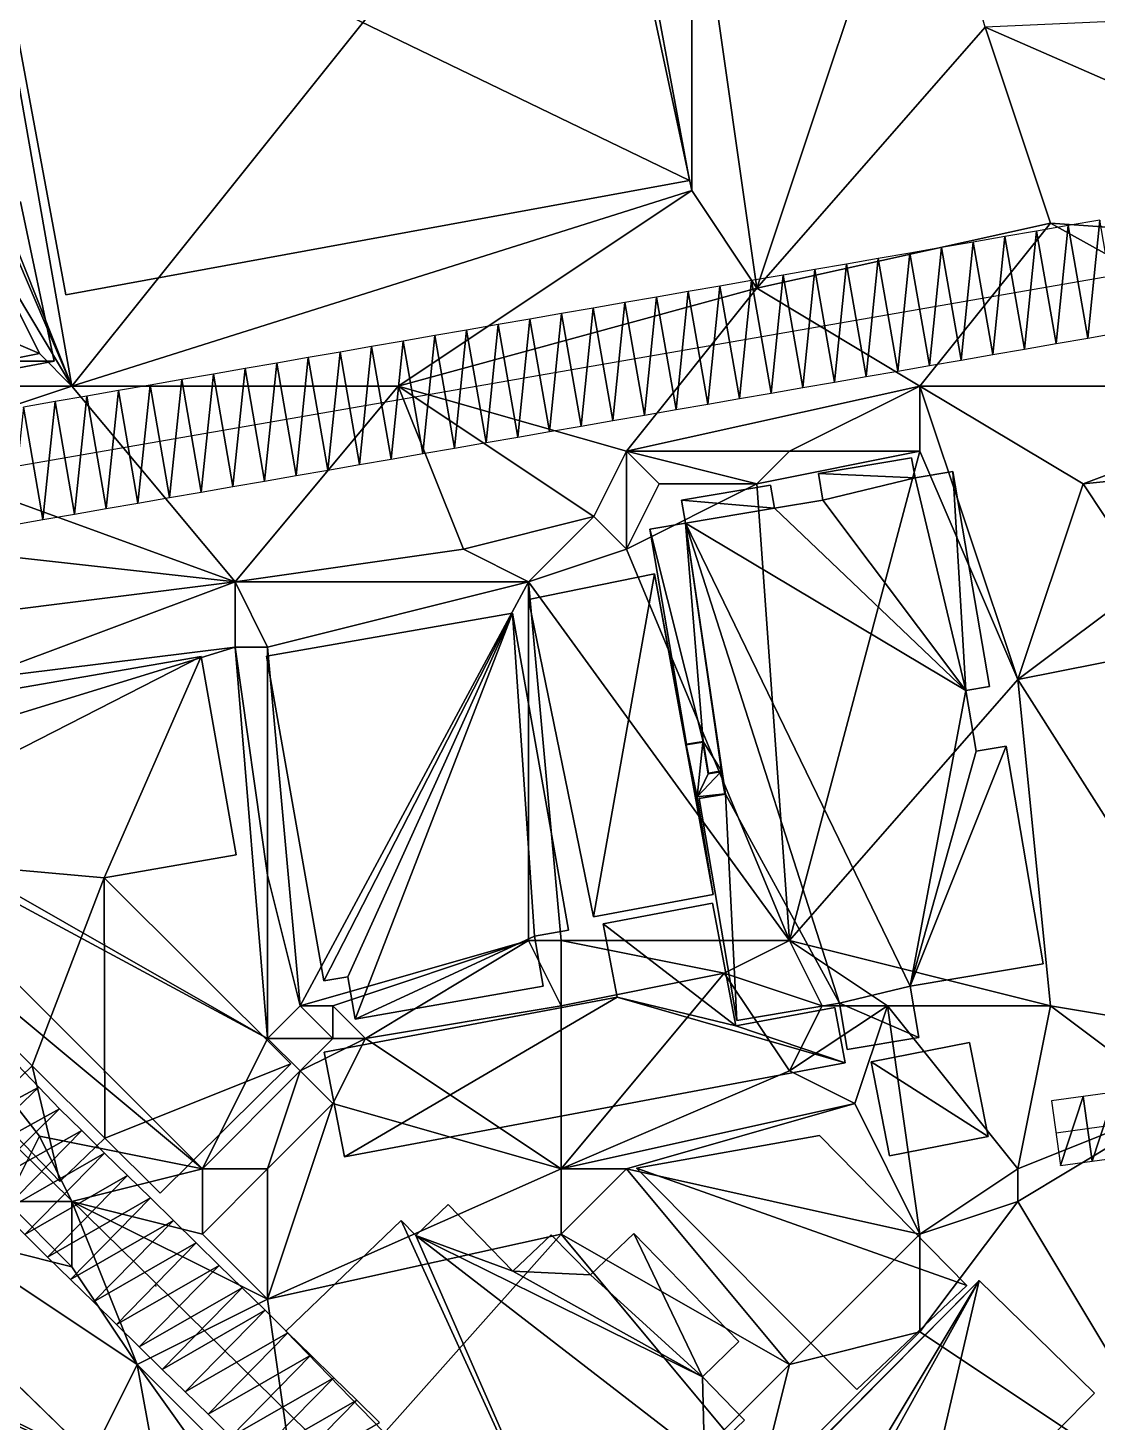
# Model space of a CAD drawing. Header units: metres. Extents: x -1103 to 901, y -902 to 905.
# Drawn here: x -632.7 to -567.1, y 326.5 to 412 of the extents above; entities that cross this region are included whole.
import ezdxf

# ---------------------------------------------------------------- set-up
doc = ezdxf.new("R2010")
doc.units = ezdxf.units.M
for name, color, linetype in [('OSM_BUILDING_FOOTPRINTS', 7, 'CONTINUOUS'), ('OSM_BUILDING_ROOFS', 1, 'CONTINUOUS'), ('OSM_BUILDING_WALLS', 8, 'CONTINUOUS'), ('OSM_ROAD_AXES', 2, 'CONTINUOUS'), ('OSM_ROAD_SURFACE', 9, 'CONTINUOUS'), ('OSM_TERRAIN', 3, 'CONTINUOUS'), ('OSM_TREES', 3, 'CONTINUOUS')]:
    doc.layers.add(name, color=color, linetype=linetype)

msp = doc.modelspace()

# ---------------------------------------------------------------- linework, layer by layer
at = {"layer": 'OSM_BUILDING_FOOTPRINTS'}
for points in [[(-630.376, 395.587, 15.862), (-635.583, 423.622, 15.862), (-597.348, 430.634, 15.862), (-592.141, 402.599, 15.862), (-630.376, 395.587, 15.862)], [(-592.318, 368.04, 13.275), (-594.562, 381.222, 13.275), (-592.384, 381.587, 13.275), (-592.627, 383.003, 13.275), (-587.167, 383.921, 13.275), (-586.924, 382.516, 13.275), (-583.95, 383.014, 13.275), (-584.226, 384.64, 13.275), (-578.512, 385.602, 13.275), (-578.302, 384.374, 13.275), (-575.98, 384.761, 13.275), (-573.747, 371.579, 13.275), (-575.184, 371.336, 13.275), (-574.554, 367.609, 13.275), (-572.708, 367.919, 13.275), (-570.442, 354.581, 13.275), (-578.611, 353.21, 13.275), (-578.08, 350.047, 13.275), (-582.457, 349.317, 13.275), (-582.933, 352.159, 13.275), (-589.222, 351.098, 13.275), (-591.533, 364.7, 13.275), (-589.919, 364.966, 13.275), (-590.162, 366.403, 13.275), (-590.969, 366.271, 13.275), (-591.301, 368.206, 13.275), (-592.318, 368.04, 13.275)], [(-602.001, 376.92, 14.028), (-594.285, 378.48, 14.028), (-592.34, 368.007, 14.028), (-591.312, 368.173, 14.028), (-590.991, 366.226, 14.028), (-590.206, 366.337, 14.028), (-589.963, 364.999, 14.028), (-591.654, 364.811, 14.028), (-590.682, 358.828, 14.028), (-598.021, 357.445, 14.028), (-602.001, 376.92, 14.028)], [(-618.062, 373.448, 13.67), (-602.996, 376.069, 13.67), (-599.558, 356.627, 13.67), (-601.647, 356.262, 13.67), (-601.105, 353.199, 13.67), (-612.634, 351.186, 13.67), (-613.088, 353.774, 13.67), (-614.547, 353.519, 13.67), (-618.062, 373.448, 13.67)], [(-644.16, 369.588, 14.682), (-622.075, 373.414, 14.682), (-619.93, 361.249, 14.682), (-628.032, 359.845, 14.682), (-616.58, 348.432, 14.682), (-624.594, 340.503, 14.682), (-627.988, 343.887, 14.682), (-630.74, 341.233, 14.682), (-635.118, 345.734, 14.682), (-632.432, 348.31, 14.682), (-645.564, 361.415, 14.682), (-644.16, 369.588, 14.682)], [(-614.525, 349.162, 13.22), (-596.573, 352.524, 13.22), (-597.424, 357.025, 13.22), (-590.726, 358.286, 13.22), (-589.3, 350.766, 13.22), (-583.231, 351.894, 13.22), (-582.579, 348.499, 13.22), (-613.297, 342.737, 13.22), (-614.525, 349.162, 13.22)], [(-574.963, 349.749, 13.731), (-573.824, 343.987, 13.731), (-579.86, 342.803, 13.731), (-580.998, 348.565, 13.731), (-574.963, 349.749, 13.731)], [(-581.871, 328.46, 13.933), (-595.39, 342.051, 13.933), (-584.16, 344.053, 13.933), (-575.129, 334.852, 13.933), (-581.871, 328.46, 13.933)], [(-616.89, 332.054, 13.524), (-609.815, 338.833, 13.524), (-608.909, 337.904, 13.524), (-606.93, 339.806, 13.524), (-602.962, 335.725, 13.524), (-600.608, 337.959, 13.524), (-598.209, 335.493, 13.524), (-595.556, 338.037, 13.524), (-589.101, 331.402, 13.524), (-591.344, 329.245, 13.524), (-588.769, 326.591, 13.524), (-591.223, 324.235, 13.524), (-589.145, 322.101, 13.524), (-588.294, 321.227, 13.524), (-597.667, 312.236, 13.524), (-616.89, 332.054, 13.524)], [(-640.954, 336.178, 13.834), (-628.563, 324.091, 13.834), (-636.112, 316.505, 13.834), (-634.454, 315.155, 13.834), (-647.564, 300.447, 13.834), (-655.954, 308.398, 13.834), (-650.924, 313.795, 13.834), (-648.139, 310.732, 13.834), (-643.209, 316.007, 13.834), (-650.46, 322.819, 13.834), (-643.695, 330.848, 13.834), (-645.055, 332.12, 13.834), (-641.319, 336.477, 13.834), (-640.954, 336.178, 13.834)], [(-585.917, 323.517, 14.642), (-574.366, 335.162, 14.642), (-567.302, 328.25, 14.642), (-578.644, 316.804, 14.642), (-582.468, 320.531, 14.642), (-584.248, 318.706, 14.642), (-587.498, 321.891, 14.642), (-585.917, 323.517, 14.642)]]:
    msp.add_polyline3d(points, close=True, dxfattribs=at)
msp.add_polyline3d([(-633.151, 401.305, 13.197), (-631.095, 391.518, 13.197), (-640.767, 389.715, 13.197)], dxfattribs=at)
at = {"layer": 'OSM_BUILDING_ROOFS'}
for points in [[(-635.583, 423.622, 53.062), (-592.141, 402.599, 53.062), (-597.348, 430.634, 53.062)], [(-635.583, 423.622, 53.062), (-630.376, 395.587, 53.062), (-592.141, 402.599, 53.062)], [(-650.704, 391.518, 34.397), (-631.095, 391.518, 34.397), (-633.151, 401.305, 34.397)], [(-650.704, 391.518, 34.397), (-640.767, 389.715, 34.397), (-631.095, 391.518, 34.397)], [(-578.302, 384.374, 47.275), (-578.512, 385.602, 47.275), (-584.226, 384.64, 47.275)], [(-575.184, 371.336, 47.275), (-575.98, 384.761, 47.275), (-578.302, 384.374, 47.275)], [(-575.184, 371.336, 47.275), (-573.747, 371.579, 47.275), (-575.98, 384.761, 47.275)], [(-586.924, 382.516, 47.275), (-587.167, 383.921, 47.275), (-592.627, 383.003, 47.275)], [(-578.302, 384.374, 47.275), (-584.226, 384.64, 47.275), (-583.95, 383.014, 47.275)], [(-575.184, 371.336, 47.275), (-578.302, 384.374, 47.275), (-583.95, 383.014, 47.275)], [(-586.924, 382.516, 47.275), (-592.627, 383.003, 47.275), (-592.384, 381.587, 47.275)], [(-575.184, 371.336, 47.275), (-586.924, 382.516, 47.275), (-592.384, 381.587, 47.275)], [(-575.184, 371.336, 47.275), (-583.95, 383.014, 47.275), (-586.924, 382.516, 47.275)], [(-592.384, 381.587, 47.275), (-594.562, 381.222, 47.275), (-591.301, 368.206, 47.275)], [(-592.384, 381.587, 47.275), (-591.301, 368.206, 47.275), (-590.162, 366.403, 47.275)], [(-592.384, 381.587, 47.275), (-590.162, 366.403, 47.275), (-589.919, 364.966, 47.275)], [(-592.384, 381.587, 47.275), (-589.919, 364.966, 47.275), (-582.933, 352.159, 47.275)], [(-592.384, 381.587, 47.275), (-582.933, 352.159, 47.275), (-578.611, 353.21, 47.275)], [(-592.384, 381.587, 47.275), (-578.611, 353.21, 47.275), (-575.184, 371.336, 47.275)], [(-594.562, 381.222, 47.275), (-592.318, 368.04, 47.275), (-591.301, 368.206, 47.275)], [(-594.285, 378.48, 25.628), (-602.001, 376.92, 25.628), (-598.021, 357.445, 25.628)], [(-594.285, 378.48, 25.628), (-598.021, 357.445, 25.628), (-590.682, 358.828, 25.628)], [(-592.34, 368.007, 25.628), (-594.285, 378.48, 25.628), (-590.682, 358.828, 25.628)], [(-602.996, 376.069, 25.27), (-618.062, 373.448, 25.27), (-614.547, 353.519, 25.27)], [(-602.996, 376.069, 25.27), (-614.547, 353.519, 25.27), (-613.088, 353.774, 25.27)], [(-602.996, 376.069, 25.27), (-613.088, 353.774, 25.27), (-612.634, 351.186, 25.27)], [(-601.647, 356.262, 25.27), (-602.996, 376.069, 25.27), (-612.634, 351.186, 25.27)], [(-601.647, 356.262, 25.27), (-599.558, 356.627, 25.27), (-602.996, 376.069, 25.27)], [(-622.075, 373.414, 24.682), (-644.16, 369.588, 24.682), (-645.564, 361.415, 24.682)], [(-628.032, 359.845, 24.682), (-622.075, 373.414, 24.682), (-645.564, 361.415, 24.682)], [(-628.032, 359.845, 24.682), (-619.93, 361.249, 24.682), (-622.075, 373.414, 24.682)], [(-578.611, 353.21, 47.275), (-574.554, 367.609, 47.275), (-575.184, 371.336, 47.275)], [(-591.654, 364.811, 25.628), (-591.312, 368.173, 25.628), (-592.34, 368.007, 25.628)], [(-592.34, 368.007, 25.628), (-590.682, 358.828, 25.628), (-591.654, 364.811, 25.628)], [(-591.654, 364.811, 25.628), (-590.991, 366.226, 25.628), (-591.312, 368.173, 25.628)], [(-591.301, 368.206, 47.275), (-590.969, 366.271, 47.275), (-590.162, 366.403, 47.275)], [(-578.611, 353.21, 47.275), (-570.442, 354.581, 47.275), (-572.708, 367.919, 47.275)], [(-578.611, 353.21, 47.275), (-572.708, 367.919, 47.275), (-574.554, 367.609, 47.275)], [(-591.654, 364.811, 25.628), (-589.963, 364.999, 25.628), (-590.206, 366.337, 25.628)], [(-591.654, 364.811, 25.628), (-590.206, 366.337, 25.628), (-590.991, 366.226, 25.628)], [(-589.919, 364.966, 47.275), (-591.533, 364.7, 47.275), (-589.222, 351.098, 47.275)], [(-589.919, 364.966, 47.275), (-589.222, 351.098, 47.275), (-582.933, 352.159, 47.275)], [(-628.032, 359.845, 24.682), (-645.564, 361.415, 24.682), (-632.432, 348.31, 24.682)], [(-628.032, 359.845, 24.682), (-632.432, 348.31, 24.682), (-627.988, 343.887, 24.682)], [(-627.988, 343.887, 24.682), (-616.58, 348.432, 24.682), (-628.032, 359.845, 24.682)], [(-589.3, 350.766, 18.42), (-590.726, 358.286, 18.42), (-597.424, 357.025, 18.42)], [(-589.3, 350.766, 18.42), (-597.424, 357.025, 18.42), (-596.573, 352.524, 18.42)], [(-612.634, 351.186, 25.27), (-601.105, 353.199, 25.27), (-601.647, 356.262, 25.27)], [(-582.933, 352.159, 47.275), (-578.08, 350.047, 47.275), (-578.611, 353.21, 47.275)], [(-596.573, 352.524, 18.42), (-614.525, 349.162, 18.42), (-613.297, 342.737, 18.42)], [(-596.573, 352.524, 18.42), (-613.297, 342.737, 18.42), (-582.579, 348.499, 18.42)], [(-589.3, 350.766, 18.42), (-596.573, 352.524, 18.42), (-582.579, 348.499, 18.42)], [(-582.579, 348.499, 18.42), (-583.231, 351.894, 18.42), (-589.3, 350.766, 18.42)], [(-582.933, 352.159, 47.275), (-582.457, 349.317, 47.275), (-578.08, 350.047, 47.275)], [(-573.824, 343.987, 23.731), (-574.963, 349.749, 23.731), (-580.998, 348.565, 23.731)], [(-632.432, 348.31, 24.682), (-635.118, 345.734, 24.682), (-630.74, 341.233, 24.682)], [(-632.432, 348.31, 24.682), (-630.74, 341.233, 24.682), (-627.988, 343.887, 24.682)], [(-627.988, 343.887, 24.682), (-624.594, 340.503, 24.682), (-616.58, 348.432, 24.682)], [(-573.824, 343.987, 23.731), (-580.998, 348.565, 23.731), (-579.86, 342.803, 23.731)], [(-595.39, 342.051, 19.133), (-575.129, 334.852, 19.133), (-584.16, 344.053, 19.133)], [(-595.39, 342.051, 19.133), (-581.871, 328.46, 19.133), (-575.129, 334.852, 19.133)], [(-602.962, 335.725, 21.924), (-606.93, 339.806, 21.924), (-608.909, 337.904, 21.924)], [(-609.815, 338.833, 21.924), (-616.89, 332.054, 21.924), (-597.667, 312.236, 21.924)], [(-608.909, 337.904, 21.924), (-609.815, 338.833, 21.924), (-597.667, 312.236, 21.924)], [(-608.909, 337.904, 21.924), (-597.667, 312.236, 21.924), (-591.223, 324.235, 21.924)], [(-608.909, 337.904, 21.924), (-591.223, 324.235, 21.924), (-591.344, 329.245, 21.924)], [(-591.344, 329.245, 21.924), (-602.962, 335.725, 21.924), (-608.909, 337.904, 21.924)], [(-598.209, 335.493, 21.924), (-600.608, 337.959, 21.924), (-602.962, 335.725, 21.924)], [(-591.344, 329.245, 21.924), (-595.556, 338.037, 21.924), (-598.209, 335.493, 21.924)], [(-591.344, 329.245, 21.924), (-589.101, 331.402, 21.924), (-595.556, 338.037, 21.924)], [(-628.563, 324.091, 25.434), (-641.319, 336.477, 25.434), (-645.055, 332.12, 25.434)], [(-628.563, 324.091, 25.434), (-640.954, 336.178, 25.434), (-641.319, 336.477, 25.434)], [(-591.344, 329.245, 21.924), (-598.209, 335.493, 21.924), (-602.962, 335.725, 21.924)], [(-574.366, 335.162, 19.842), (-585.917, 323.517, 19.842), (-587.498, 321.891, 19.842)], [(-574.366, 335.162, 19.842), (-587.498, 321.891, 19.842), (-584.248, 318.706, 19.842)], [(-574.366, 335.162, 19.842), (-584.248, 318.706, 19.842), (-582.468, 320.531, 19.842)], [(-574.366, 335.162, 19.842), (-582.468, 320.531, 19.842), (-578.644, 316.804, 19.842)], [(-574.366, 335.162, 19.842), (-578.644, 316.804, 19.842), (-567.302, 328.25, 19.842)], [(-628.563, 324.091, 25.434), (-645.055, 332.12, 25.434), (-643.695, 330.848, 25.434)], [(-628.563, 324.091, 25.434), (-643.695, 330.848, 25.434), (-650.46, 322.819, 25.434)], [(-591.223, 324.235, 21.924), (-588.769, 326.591, 21.924), (-591.344, 329.245, 21.924)]]:
    msp.add_3dface(points, dxfattribs=at)
at = {"layer": 'OSM_BUILDING_WALLS'}
for points in [[(-592.141, 402.599, 15.862), (-597.348, 430.634, 15.862), (-597.348, 430.634, 53.062)], [(-592.141, 402.599, 15.862), (-597.348, 430.634, 53.062), (-592.141, 402.599, 53.062)], [(-635.583, 423.622, 15.862), (-630.376, 395.587, 15.862), (-630.376, 395.587, 53.062)], [(-635.583, 423.622, 15.862), (-630.376, 395.587, 53.062), (-635.583, 423.622, 53.062)], [(-630.376, 395.587, 15.862), (-592.141, 402.599, 15.862), (-592.141, 402.599, 53.062)], [(-630.376, 395.587, 15.862), (-592.141, 402.599, 53.062), (-630.376, 395.587, 53.062)], [(-631.095, 391.518, 13.197), (-633.151, 401.305, 13.197), (-633.151, 401.305, 34.397)], [(-631.095, 391.518, 13.197), (-633.151, 401.305, 34.397), (-631.095, 391.518, 34.397)], [(-640.767, 389.715, 13.197), (-631.095, 391.518, 13.197), (-631.095, 391.518, 34.397)], [(-640.767, 389.715, 13.197), (-631.095, 391.518, 34.397), (-640.767, 389.715, 34.397)], [(-578.512, 385.602, 13.275), (-584.226, 384.64, 13.275), (-584.226, 384.64, 47.275)], [(-578.512, 385.602, 13.275), (-584.226, 384.64, 47.275), (-578.512, 385.602, 47.275)], [(-578.302, 384.374, 13.275), (-578.512, 385.602, 13.275), (-578.512, 385.602, 47.275)], [(-578.302, 384.374, 13.275), (-578.512, 385.602, 47.275), (-578.302, 384.374, 47.275)], [(-575.98, 384.761, 13.275), (-578.302, 384.374, 13.275), (-578.302, 384.374, 47.275)], [(-575.98, 384.761, 13.275), (-578.302, 384.374, 47.275), (-575.98, 384.761, 47.275)], [(-573.747, 371.579, 13.275), (-575.98, 384.761, 13.275), (-575.98, 384.761, 47.275)], [(-573.747, 371.579, 13.275), (-575.98, 384.761, 47.275), (-573.747, 371.579, 47.275)], [(-587.167, 383.921, 13.275), (-592.627, 383.003, 13.275), (-592.627, 383.003, 47.275)], [(-587.167, 383.921, 13.275), (-592.627, 383.003, 47.275), (-587.167, 383.921, 47.275)], [(-586.924, 382.516, 13.275), (-587.167, 383.921, 13.275), (-587.167, 383.921, 47.275)], [(-586.924, 382.516, 13.275), (-587.167, 383.921, 47.275), (-586.924, 382.516, 47.275)], [(-584.226, 384.64, 13.275), (-583.95, 383.014, 13.275), (-583.95, 383.014, 47.275)], [(-584.226, 384.64, 13.275), (-583.95, 383.014, 47.275), (-584.226, 384.64, 47.275)], [(-592.627, 383.003, 13.275), (-592.384, 381.587, 13.275), (-592.384, 381.587, 47.275)], [(-592.627, 383.003, 13.275), (-592.384, 381.587, 47.275), (-592.627, 383.003, 47.275)], [(-583.95, 383.014, 13.275), (-586.924, 382.516, 13.275), (-586.924, 382.516, 47.275)], [(-583.95, 383.014, 13.275), (-586.924, 382.516, 47.275), (-583.95, 383.014, 47.275)], [(-592.384, 381.587, 13.275), (-594.562, 381.222, 13.275), (-594.562, 381.222, 47.275)], [(-592.384, 381.587, 13.275), (-594.562, 381.222, 47.275), (-592.384, 381.587, 47.275)], [(-594.562, 381.222, 13.275), (-592.318, 368.04, 13.275), (-592.318, 368.04, 47.275)], [(-594.562, 381.222, 13.275), (-592.318, 368.04, 47.275), (-594.562, 381.222, 47.275)], [(-594.285, 378.48, 14.028), (-602.001, 376.92, 14.028), (-602.001, 376.92, 25.628)], [(-594.285, 378.48, 14.028), (-602.001, 376.92, 25.628), (-594.285, 378.48, 25.628)], [(-592.34, 368.007, 14.028), (-594.285, 378.48, 14.028), (-594.285, 378.48, 25.628)], [(-592.34, 368.007, 14.028), (-594.285, 378.48, 25.628), (-592.34, 368.007, 25.628)], [(-602.001, 376.92, 14.028), (-598.021, 357.445, 14.028), (-598.021, 357.445, 25.628)], [(-602.001, 376.92, 14.028), (-598.021, 357.445, 25.628), (-602.001, 376.92, 25.628)], [(-602.996, 376.069, 13.67), (-618.062, 373.448, 13.67), (-618.062, 373.448, 25.27)], [(-602.996, 376.069, 13.67), (-618.062, 373.448, 25.27), (-602.996, 376.069, 25.27)], [(-599.558, 356.627, 13.67), (-602.996, 376.069, 13.67), (-602.996, 376.069, 25.27)], [(-599.558, 356.627, 13.67), (-602.996, 376.069, 25.27), (-599.558, 356.627, 25.27)], [(-622.075, 373.414, 14.682), (-644.16, 369.588, 14.682), (-644.16, 369.588, 24.682)], [(-622.075, 373.414, 14.682), (-644.16, 369.588, 24.682), (-622.075, 373.414, 24.682)], [(-619.93, 361.249, 14.682), (-622.075, 373.414, 14.682), (-622.075, 373.414, 24.682)], [(-619.93, 361.249, 14.682), (-622.075, 373.414, 24.682), (-619.93, 361.249, 24.682)], [(-618.062, 373.448, 13.67), (-614.547, 353.519, 13.67), (-614.547, 353.519, 25.27)], [(-618.062, 373.448, 13.67), (-614.547, 353.519, 25.27), (-618.062, 373.448, 25.27)], [(-575.184, 371.336, 13.275), (-573.747, 371.579, 13.275), (-573.747, 371.579, 47.275)], [(-575.184, 371.336, 13.275), (-573.747, 371.579, 47.275), (-575.184, 371.336, 47.275)], [(-574.554, 367.609, 13.275), (-575.184, 371.336, 13.275), (-575.184, 371.336, 47.275)], [(-574.554, 367.609, 13.275), (-575.184, 371.336, 47.275), (-574.554, 367.609, 47.275)], [(-591.312, 368.173, 14.028), (-592.34, 368.007, 14.028), (-592.34, 368.007, 25.628)], [(-591.312, 368.173, 14.028), (-592.34, 368.007, 25.628), (-591.312, 368.173, 25.628)], [(-592.318, 368.04, 13.275), (-591.301, 368.206, 13.275), (-591.301, 368.206, 47.275)], [(-592.318, 368.04, 13.275), (-591.301, 368.206, 47.275), (-592.318, 368.04, 47.275)], [(-590.991, 366.226, 14.028), (-591.312, 368.173, 14.028), (-591.312, 368.173, 25.628)], [(-590.991, 366.226, 14.028), (-591.312, 368.173, 25.628), (-590.991, 366.226, 25.628)], [(-591.301, 368.206, 13.275), (-590.969, 366.271, 13.275), (-590.969, 366.271, 47.275)], [(-591.301, 368.206, 13.275), (-590.969, 366.271, 47.275), (-591.301, 368.206, 47.275)], [(-572.708, 367.919, 13.275), (-574.554, 367.609, 13.275), (-574.554, 367.609, 47.275)], [(-572.708, 367.919, 13.275), (-574.554, 367.609, 47.275), (-572.708, 367.919, 47.275)], [(-570.442, 354.581, 13.275), (-572.708, 367.919, 13.275), (-572.708, 367.919, 47.275)], [(-570.442, 354.581, 13.275), (-572.708, 367.919, 47.275), (-570.442, 354.581, 47.275)], [(-590.206, 366.337, 14.028), (-590.991, 366.226, 14.028), (-590.991, 366.226, 25.628)], [(-590.206, 366.337, 14.028), (-590.991, 366.226, 25.628), (-590.206, 366.337, 25.628)], [(-590.969, 366.271, 13.275), (-590.162, 366.403, 13.275), (-590.162, 366.403, 47.275)], [(-590.969, 366.271, 13.275), (-590.162, 366.403, 47.275), (-590.969, 366.271, 47.275)], [(-589.963, 364.999, 14.028), (-590.206, 366.337, 14.028), (-590.206, 366.337, 25.628)], [(-589.963, 364.999, 14.028), (-590.206, 366.337, 25.628), (-589.963, 364.999, 25.628)], [(-590.162, 366.403, 13.275), (-589.919, 364.966, 13.275), (-589.919, 364.966, 47.275)], [(-590.162, 366.403, 13.275), (-589.919, 364.966, 47.275), (-590.162, 366.403, 47.275)], [(-591.654, 364.811, 14.028), (-589.963, 364.999, 14.028), (-589.963, 364.999, 25.628)], [(-591.654, 364.811, 14.028), (-589.963, 364.999, 25.628), (-591.654, 364.811, 25.628)], [(-590.682, 358.828, 14.028), (-591.654, 364.811, 14.028), (-591.654, 364.811, 25.628)], [(-590.682, 358.828, 14.028), (-591.654, 364.811, 25.628), (-590.682, 358.828, 25.628)], [(-589.919, 364.966, 13.275), (-591.533, 364.7, 13.275), (-591.533, 364.7, 47.275)], [(-589.919, 364.966, 13.275), (-591.533, 364.7, 47.275), (-589.919, 364.966, 47.275)], [(-591.533, 364.7, 13.275), (-589.222, 351.098, 13.275), (-589.222, 351.098, 47.275)], [(-591.533, 364.7, 13.275), (-589.222, 351.098, 47.275), (-591.533, 364.7, 47.275)], [(-645.564, 361.415, 14.682), (-632.432, 348.31, 14.682), (-632.432, 348.31, 24.682)], [(-645.564, 361.415, 14.682), (-632.432, 348.31, 24.682), (-645.564, 361.415, 24.682)], [(-628.032, 359.845, 14.682), (-619.93, 361.249, 14.682), (-619.93, 361.249, 24.682)], [(-628.032, 359.845, 14.682), (-619.93, 361.249, 24.682), (-628.032, 359.845, 24.682)], [(-616.58, 348.432, 14.682), (-628.032, 359.845, 14.682), (-628.032, 359.845, 24.682)], [(-616.58, 348.432, 14.682), (-628.032, 359.845, 24.682), (-616.58, 348.432, 24.682)], [(-598.021, 357.445, 14.028), (-590.682, 358.828, 14.028), (-590.682, 358.828, 25.628)], [(-598.021, 357.445, 14.028), (-590.682, 358.828, 25.628), (-598.021, 357.445, 25.628)], [(-590.726, 358.286, 13.22), (-597.424, 357.025, 13.22), (-597.424, 357.025, 18.42)], [(-590.726, 358.286, 13.22), (-597.424, 357.025, 18.42), (-590.726, 358.286, 18.42)], [(-589.3, 350.766, 13.22), (-590.726, 358.286, 13.22), (-590.726, 358.286, 18.42)], [(-589.3, 350.766, 13.22), (-590.726, 358.286, 18.42), (-589.3, 350.766, 18.42)], [(-601.647, 356.262, 13.67), (-599.558, 356.627, 13.67), (-599.558, 356.627, 25.27)], [(-601.647, 356.262, 13.67), (-599.558, 356.627, 25.27), (-601.647, 356.262, 25.27)], [(-597.424, 357.025, 13.22), (-596.573, 352.524, 13.22), (-596.573, 352.524, 18.42)], [(-597.424, 357.025, 13.22), (-596.573, 352.524, 18.42), (-597.424, 357.025, 18.42)], [(-601.105, 353.199, 13.67), (-601.647, 356.262, 13.67), (-601.647, 356.262, 25.27)], [(-601.105, 353.199, 13.67), (-601.647, 356.262, 25.27), (-601.105, 353.199, 25.27)], [(-578.611, 353.21, 13.275), (-570.442, 354.581, 13.275), (-570.442, 354.581, 47.275)], [(-578.611, 353.21, 13.275), (-570.442, 354.581, 47.275), (-578.611, 353.21, 47.275)], [(-614.547, 353.519, 13.67), (-613.088, 353.774, 13.67), (-613.088, 353.774, 25.27)], [(-614.547, 353.519, 13.67), (-613.088, 353.774, 25.27), (-614.547, 353.519, 25.27)], [(-613.088, 353.774, 13.67), (-612.634, 351.186, 13.67), (-612.634, 351.186, 25.27)], [(-613.088, 353.774, 13.67), (-612.634, 351.186, 25.27), (-613.088, 353.774, 25.27)], [(-612.634, 351.186, 13.67), (-601.105, 353.199, 13.67), (-601.105, 353.199, 25.27)], [(-612.634, 351.186, 13.67), (-601.105, 353.199, 25.27), (-612.634, 351.186, 25.27)], [(-578.08, 350.047, 13.275), (-578.611, 353.21, 13.275), (-578.611, 353.21, 47.275)], [(-578.08, 350.047, 13.275), (-578.611, 353.21, 47.275), (-578.08, 350.047, 47.275)], [(-596.573, 352.524, 13.22), (-614.525, 349.162, 13.22), (-614.525, 349.162, 18.42)], [(-596.573, 352.524, 13.22), (-614.525, 349.162, 18.42), (-596.573, 352.524, 18.42)], [(-583.231, 351.894, 13.22), (-589.3, 350.766, 13.22), (-589.3, 350.766, 18.42)], [(-583.231, 351.894, 13.22), (-589.3, 350.766, 18.42), (-583.231, 351.894, 18.42)], [(-589.222, 351.098, 13.275), (-582.933, 352.159, 13.275), (-582.933, 352.159, 47.275)], [(-589.222, 351.098, 13.275), (-582.933, 352.159, 47.275), (-589.222, 351.098, 47.275)], [(-582.579, 348.499, 13.22), (-583.231, 351.894, 13.22), (-583.231, 351.894, 18.42)], [(-582.579, 348.499, 13.22), (-583.231, 351.894, 18.42), (-582.579, 348.499, 18.42)], [(-582.933, 352.159, 13.275), (-582.457, 349.317, 13.275), (-582.457, 349.317, 47.275)], [(-582.933, 352.159, 13.275), (-582.457, 349.317, 47.275), (-582.933, 352.159, 47.275)], [(-582.457, 349.317, 13.275), (-578.08, 350.047, 13.275), (-578.08, 350.047, 47.275)], [(-582.457, 349.317, 13.275), (-578.08, 350.047, 47.275), (-582.457, 349.317, 47.275)], [(-574.963, 349.749, 13.731), (-580.998, 348.565, 13.731), (-580.998, 348.565, 23.731)], [(-574.963, 349.749, 13.731), (-580.998, 348.565, 23.731), (-574.963, 349.749, 23.731)], [(-573.824, 343.987, 13.731), (-574.963, 349.749, 13.731), (-574.963, 349.749, 23.731)], [(-573.824, 343.987, 13.731), (-574.963, 349.749, 23.731), (-573.824, 343.987, 23.731)], [(-614.525, 349.162, 13.22), (-613.297, 342.737, 13.22), (-613.297, 342.737, 18.42)], [(-614.525, 349.162, 13.22), (-613.297, 342.737, 18.42), (-614.525, 349.162, 18.42)], [(-632.432, 348.31, 14.682), (-635.118, 345.734, 14.682), (-635.118, 345.734, 24.682)], [(-632.432, 348.31, 14.682), (-635.118, 345.734, 24.682), (-632.432, 348.31, 24.682)], [(-624.594, 340.503, 14.682), (-616.58, 348.432, 14.682), (-616.58, 348.432, 24.682)], [(-624.594, 340.503, 14.682), (-616.58, 348.432, 24.682), (-624.594, 340.503, 24.682)], [(-613.297, 342.737, 13.22), (-582.579, 348.499, 13.22), (-582.579, 348.499, 18.42)], [(-613.297, 342.737, 13.22), (-582.579, 348.499, 18.42), (-613.297, 342.737, 18.42)], [(-580.998, 348.565, 13.731), (-579.86, 342.803, 13.731), (-579.86, 342.803, 23.731)], [(-580.998, 348.565, 13.731), (-579.86, 342.803, 23.731), (-580.998, 348.565, 23.731)], [(-635.118, 345.734, 14.682), (-630.74, 341.233, 14.682), (-630.74, 341.233, 24.682)], [(-635.118, 345.734, 14.682), (-630.74, 341.233, 24.682), (-635.118, 345.734, 24.682)], [(-630.74, 341.233, 14.682), (-627.988, 343.887, 14.682), (-627.988, 343.887, 24.682)], [(-630.74, 341.233, 14.682), (-627.988, 343.887, 24.682), (-630.74, 341.233, 24.682)], [(-627.988, 343.887, 14.682), (-624.594, 340.503, 14.682), (-624.594, 340.503, 24.682)], [(-627.988, 343.887, 14.682), (-624.594, 340.503, 24.682), (-627.988, 343.887, 24.682)], [(-584.16, 344.053, 13.933), (-595.39, 342.051, 13.933), (-595.39, 342.051, 19.133)], [(-584.16, 344.053, 13.933), (-595.39, 342.051, 19.133), (-584.16, 344.053, 19.133)], [(-575.129, 334.852, 13.933), (-584.16, 344.053, 13.933), (-584.16, 344.053, 19.133)], [(-575.129, 334.852, 13.933), (-584.16, 344.053, 19.133), (-575.129, 334.852, 19.133)], [(-579.86, 342.803, 13.731), (-573.824, 343.987, 13.731), (-573.824, 343.987, 23.731)], [(-579.86, 342.803, 13.731), (-573.824, 343.987, 23.731), (-579.86, 342.803, 23.731)], [(-595.39, 342.051, 13.933), (-581.871, 328.46, 13.933), (-581.871, 328.46, 19.133)], [(-595.39, 342.051, 13.933), (-581.871, 328.46, 19.133), (-595.39, 342.051, 19.133)], [(-606.93, 339.806, 13.524), (-608.909, 337.904, 13.524), (-608.909, 337.904, 21.924)], [(-606.93, 339.806, 13.524), (-608.909, 337.904, 21.924), (-606.93, 339.806, 21.924)], [(-602.962, 335.725, 13.524), (-606.93, 339.806, 13.524), (-606.93, 339.806, 21.924)], [(-602.962, 335.725, 13.524), (-606.93, 339.806, 21.924), (-602.962, 335.725, 21.924)], [(-609.815, 338.833, 13.524), (-616.89, 332.054, 13.524), (-616.89, 332.054, 21.924)], [(-609.815, 338.833, 13.524), (-616.89, 332.054, 21.924), (-609.815, 338.833, 21.924)], [(-608.909, 337.904, 13.524), (-609.815, 338.833, 13.524), (-609.815, 338.833, 21.924)], [(-608.909, 337.904, 13.524), (-609.815, 338.833, 21.924), (-608.909, 337.904, 21.924)], [(-600.608, 337.959, 13.524), (-602.962, 335.725, 13.524), (-602.962, 335.725, 21.924)], [(-600.608, 337.959, 13.524), (-602.962, 335.725, 21.924), (-600.608, 337.959, 21.924)], [(-598.209, 335.493, 13.524), (-600.608, 337.959, 13.524), (-600.608, 337.959, 21.924)], [(-598.209, 335.493, 13.524), (-600.608, 337.959, 21.924), (-598.209, 335.493, 21.924)], [(-595.556, 338.037, 13.524), (-598.209, 335.493, 13.524), (-598.209, 335.493, 21.924)], [(-595.556, 338.037, 13.524), (-598.209, 335.493, 21.924), (-595.556, 338.037, 21.924)], [(-589.101, 331.402, 13.524), (-595.556, 338.037, 13.524), (-595.556, 338.037, 21.924)], [(-589.101, 331.402, 13.524), (-595.556, 338.037, 21.924), (-589.101, 331.402, 21.924)], [(-628.563, 324.091, 13.834), (-640.954, 336.178, 13.834), (-640.954, 336.178, 25.434)], [(-628.563, 324.091, 13.834), (-640.954, 336.178, 25.434), (-628.563, 324.091, 25.434)], [(-574.366, 335.162, 14.642), (-585.917, 323.517, 14.642), (-585.917, 323.517, 19.842)], [(-574.366, 335.162, 14.642), (-585.917, 323.517, 19.842), (-574.366, 335.162, 19.842)], [(-567.302, 328.25, 14.642), (-574.366, 335.162, 14.642), (-574.366, 335.162, 19.842)], [(-567.302, 328.25, 14.642), (-574.366, 335.162, 19.842), (-567.302, 328.25, 19.842)], [(-581.871, 328.46, 13.933), (-575.129, 334.852, 13.933), (-575.129, 334.852, 19.133)], [(-581.871, 328.46, 13.933), (-575.129, 334.852, 19.133), (-581.871, 328.46, 19.133)], [(-616.89, 332.054, 13.524), (-597.667, 312.236, 13.524), (-597.667, 312.236, 21.924)], [(-616.89, 332.054, 13.524), (-597.667, 312.236, 21.924), (-616.89, 332.054, 21.924)], [(-591.344, 329.245, 13.524), (-589.101, 331.402, 13.524), (-589.101, 331.402, 21.924)], [(-591.344, 329.245, 13.524), (-589.101, 331.402, 21.924), (-591.344, 329.245, 21.924)], [(-588.769, 326.591, 13.524), (-591.344, 329.245, 13.524), (-591.344, 329.245, 21.924)], [(-588.769, 326.591, 13.524), (-591.344, 329.245, 21.924), (-588.769, 326.591, 21.924)], [(-578.644, 316.804, 14.642), (-567.302, 328.25, 14.642), (-567.302, 328.25, 19.842)], [(-578.644, 316.804, 14.642), (-567.302, 328.25, 19.842), (-578.644, 316.804, 19.842)], [(-591.223, 324.235, 13.524), (-588.769, 326.591, 13.524), (-588.769, 326.591, 21.924)], [(-591.223, 324.235, 13.524), (-588.769, 326.591, 21.924), (-591.223, 324.235, 21.924)]]:
    msp.add_3dface(points, dxfattribs=at)
at = {"layer": 'OSM_ROAD_AXES'}
for points in [[(-457.418, 416.977, 14.011), (-462.193, 414.766, 14.188), (-541.139, 401.118, 17.827), (-647.907, 382.56, 17.765)], [(-546.532, 257.451, 11.098), (-563.577, 274.537, 13.913), (-581.263, 292.253, 16.459), (-633.261, 343.223, 16.981), (-656.905, 368.061, 16.709)], [(-528.935, 349.86, 14.098), (-569.657, 344.186, 16.041)]]:
    msp.add_polyline3d(points, dxfattribs=at)
at = {"layer": 'OSM_ROAD_SURFACE'}
for points in [[(-566.974, 400.18, 17.575), (-568.916, 399.842, 17.527), (-567.717, 392.946, 17.531)], [(-566.974, 400.18, 17.575), (-567.717, 392.946, 17.531), (-565.776, 393.283, 17.582)], [(-570.857, 399.505, 17.495), (-572.798, 399.168, 17.476), (-571.599, 392.271, 17.428)], [(-570.857, 399.505, 17.495), (-571.599, 392.271, 17.428), (-569.658, 392.608, 17.479)], [(-568.916, 399.842, 17.527), (-570.857, 399.505, 17.495), (-569.658, 392.608, 17.479)], [(-568.916, 399.842, 17.527), (-569.658, 392.608, 17.479), (-567.717, 392.946, 17.531)], [(-576.681, 398.493, 17.436), (-578.622, 398.155, 17.419), (-577.423, 391.259, 17.283)], [(-576.681, 398.493, 17.436), (-577.423, 391.259, 17.283), (-575.482, 391.596, 17.326)], [(-574.739, 398.83, 17.456), (-576.681, 398.493, 17.436), (-575.482, 391.596, 17.326)], [(-574.739, 398.83, 17.456), (-575.482, 391.596, 17.326), (-573.541, 391.934, 17.377)], [(-572.798, 399.168, 17.476), (-574.739, 398.83, 17.456), (-573.541, 391.934, 17.377)], [(-572.798, 399.168, 17.476), (-573.541, 391.934, 17.377), (-571.599, 392.271, 17.428)], [(-580.563, 397.818, 17.403), (-582.504, 397.48, 17.387), (-581.306, 390.584, 17.273)], [(-580.563, 397.818, 17.403), (-581.306, 390.584, 17.273), (-579.364, 390.921, 17.263)], [(-578.622, 398.155, 17.419), (-580.563, 397.818, 17.403), (-579.364, 390.921, 17.263)], [(-578.622, 398.155, 17.419), (-579.364, 390.921, 17.263), (-577.423, 391.259, 17.283)], [(-586.387, 396.806, 17.354), (-588.328, 396.468, 17.365), (-587.129, 389.572, 17.311)], [(-586.387, 396.806, 17.354), (-587.129, 389.572, 17.311), (-585.188, 389.909, 17.299)], [(-584.446, 397.143, 17.37), (-586.387, 396.806, 17.354), (-585.188, 389.909, 17.299)], [(-584.446, 397.143, 17.37), (-585.188, 389.909, 17.299), (-583.247, 390.246, 17.286)], [(-582.504, 397.48, 17.387), (-584.446, 397.143, 17.37), (-583.247, 390.246, 17.286)], [(-582.504, 397.48, 17.387), (-583.247, 390.246, 17.286), (-581.306, 390.584, 17.273)], [(-590.269, 396.131, 17.433), (-592.211, 395.793, 17.502), (-591.012, 388.897, 17.337)], [(-590.269, 396.131, 17.433), (-591.012, 388.897, 17.337), (-589.071, 389.234, 17.324)], [(-588.328, 396.468, 17.365), (-590.269, 396.131, 17.433), (-589.071, 389.234, 17.324)], [(-588.328, 396.468, 17.365), (-589.071, 389.234, 17.324), (-587.129, 389.572, 17.311)], [(-596.093, 395.118, 17.639), (-598.034, 394.781, 17.708), (-596.836, 387.884, 17.437)], [(-596.093, 395.118, 17.639), (-596.836, 387.884, 17.437), (-594.894, 388.222, 17.38)], [(-594.152, 395.456, 17.571), (-596.093, 395.118, 17.639), (-594.894, 388.222, 17.38)], [(-594.152, 395.456, 17.571), (-594.894, 388.222, 17.38), (-592.953, 388.559, 17.349)], [(-592.211, 395.793, 17.502), (-594.152, 395.456, 17.571), (-592.953, 388.559, 17.349)], [(-592.211, 395.793, 17.502), (-592.953, 388.559, 17.349), (-591.012, 388.897, 17.337)], [(-599.976, 394.444, 17.776), (-601.917, 394.106, 17.845), (-600.718, 387.21, 17.541)], [(-599.976, 394.444, 17.776), (-600.718, 387.21, 17.541), (-598.777, 387.547, 17.494)], [(-598.034, 394.781, 17.708), (-599.976, 394.444, 17.776), (-598.777, 387.547, 17.494)], [(-598.034, 394.781, 17.708), (-598.777, 387.547, 17.494), (-596.836, 387.884, 17.437)], [(-605.799, 393.431, 17.935), (-607.741, 393.094, 17.933), (-606.542, 386.197, 17.631)], [(-605.799, 393.431, 17.935), (-606.542, 386.197, 17.631), (-604.601, 386.535, 17.532)], [(-603.858, 393.769, 17.914), (-605.799, 393.431, 17.935), (-604.601, 386.535, 17.532)], [(-603.858, 393.769, 17.914), (-604.601, 386.535, 17.532), (-602.659, 386.872, 17.536)], [(-601.917, 394.106, 17.845), (-603.858, 393.769, 17.914), (-602.659, 386.872, 17.536)], [(-601.917, 394.106, 17.845), (-602.659, 386.872, 17.536), (-600.718, 387.21, 17.541)], [(-609.682, 392.757, 17.931), (-611.623, 392.419, 17.929), (-610.424, 385.523, 17.798)], [(-609.682, 392.757, 17.931), (-610.424, 385.523, 17.798), (-608.483, 385.86, 17.736)], [(-607.741, 393.094, 17.933), (-609.682, 392.757, 17.931), (-608.483, 385.86, 17.736)], [(-607.741, 393.094, 17.933), (-608.483, 385.86, 17.736), (-606.542, 386.197, 17.631)], [(-615.506, 391.744, 17.924), (-617.447, 391.407, 17.922), (-616.248, 384.51, 17.922)], [(-615.506, 391.744, 17.924), (-616.248, 384.51, 17.922), (-614.307, 384.848, 17.921)], [(-613.564, 392.082, 17.926), (-615.506, 391.744, 17.924), (-614.307, 384.848, 17.921)], [(-613.564, 392.082, 17.926), (-614.307, 384.848, 17.921), (-612.366, 385.185, 17.86)], [(-611.623, 392.419, 17.929), (-613.564, 392.082, 17.926), (-612.366, 385.185, 17.86)], [(-611.623, 392.419, 17.929), (-612.366, 385.185, 17.86), (-610.424, 385.523, 17.798)], [(-621.329, 390.732, 17.918), (-623.271, 390.395, 17.915), (-622.072, 383.498, 17.923)], [(-621.329, 390.732, 17.918), (-622.072, 383.498, 17.923), (-620.131, 383.835, 17.923)], [(-619.388, 391.069, 17.92), (-621.329, 390.732, 17.918), (-620.131, 383.835, 17.923)], [(-619.388, 391.069, 17.92), (-620.131, 383.835, 17.923), (-618.189, 384.173, 17.922)], [(-617.447, 391.407, 17.922), (-619.388, 391.069, 17.92), (-618.189, 384.173, 17.922)], [(-617.447, 391.407, 17.922), (-618.189, 384.173, 17.922), (-616.248, 384.51, 17.922)], [(-625.212, 390.057, 17.913), (-627.153, 389.72, 17.913), (-625.954, 382.823, 17.931)], [(-625.212, 390.057, 17.913), (-625.954, 382.823, 17.931), (-624.013, 383.161, 17.924)], [(-623.271, 390.395, 17.915), (-625.212, 390.057, 17.913), (-624.013, 383.161, 17.924)], [(-623.271, 390.395, 17.915), (-624.013, 383.161, 17.924), (-622.072, 383.498, 17.923)], [(-631.036, 389.045, 17.921), (-632.977, 388.707, 17.929), (-631.778, 381.811, 17.96)], [(-631.036, 389.045, 17.921), (-631.778, 381.811, 17.96), (-629.837, 382.148, 17.948)], [(-629.094, 389.382, 17.914), (-631.036, 389.045, 17.921), (-629.837, 382.148, 17.948)], [(-629.094, 389.382, 17.914), (-629.837, 382.148, 17.948), (-627.896, 382.486, 17.94)], [(-627.153, 389.72, 17.913), (-629.094, 389.382, 17.914), (-627.896, 382.486, 17.94)], [(-627.153, 389.72, 17.913), (-627.896, 382.486, 17.94), (-625.954, 382.823, 17.931)], [(-632.977, 388.707, 17.929), (-633.719, 381.473, 17.976), (-631.778, 381.811, 17.96)], [(-632.039, 347.016, 17.08), (-633.353, 348.396, 17.078), (-638.423, 343.57, 16.979)], [(-632.039, 347.016, 17.08), (-638.423, 343.57, 16.979), (-637.109, 342.19, 16.975)], [(-630.768, 345.681, 17.083), (-632.039, 347.016, 17.08), (-637.109, 342.19, 16.975)], [(-567.994, 346.437, 16.018), (-569.933, 346.167, 16.082), (-569.381, 342.205, 16.222)], [(-567.994, 346.437, 16.018), (-569.381, 342.205, 16.222), (-567.442, 342.475, 16.202)], [(-566.055, 346.707, 15.953), (-567.994, 346.437, 16.018), (-567.442, 342.475, 16.202)], [(-566.055, 346.707, 15.953), (-567.442, 342.475, 16.202), (-565.503, 342.745, 16.109)], [(-630.768, 345.681, 17.083), (-637.109, 342.19, 16.975), (-635.753, 340.766, 16.972)], [(-629.405, 344.345, 17.087), (-630.768, 345.681, 17.083), (-635.753, 340.766, 16.972)], [(-629.405, 344.345, 17.087), (-635.753, 340.766, 16.972), (-634.305, 339.346, 16.875)], [(-628, 342.967, 17.063), (-629.405, 344.345, 17.087), (-634.305, 339.346, 16.875)], [(-628, 342.967, 17.063), (-634.305, 339.346, 16.875), (-632.9, 337.969, 16.72)], [(-626.595, 341.59, 16.937), (-628, 342.967, 17.063), (-632.9, 337.969, 16.72)], [(-626.595, 341.59, 16.937), (-632.9, 337.969, 16.72), (-631.495, 336.591, 16.564)], [(-625.189, 340.212, 16.712), (-626.595, 341.59, 16.937), (-631.495, 336.591, 16.564)], [(-625.189, 340.212, 16.712), (-631.495, 336.591, 16.564), (-630.089, 335.213, 16.463)], [(-623.784, 338.835, 16.413), (-625.189, 340.212, 16.712), (-630.089, 335.213, 16.463)], [(-623.784, 338.835, 16.413), (-630.089, 335.213, 16.463), (-628.684, 333.836, 16.377)], [(-622.379, 337.457, 16.226), (-623.784, 338.835, 16.413), (-628.684, 333.836, 16.377)], [(-622.379, 337.457, 16.226), (-628.684, 333.836, 16.377), (-627.279, 332.458, 16.22)], [(-620.973, 336.08, 16.107), (-622.379, 337.457, 16.226), (-627.279, 332.458, 16.22)], [(-620.973, 336.08, 16.107), (-627.279, 332.458, 16.22), (-625.873, 331.081, 16.089)], [(-619.568, 334.702, 15.989), (-620.973, 336.08, 16.107), (-625.873, 331.081, 16.089)], [(-619.568, 334.702, 15.989), (-625.873, 331.081, 16.089), (-624.468, 329.703, 16.019)], [(-618.162, 333.324, 15.905), (-619.568, 334.702, 15.989), (-624.468, 329.703, 16.019)], [(-618.162, 333.324, 15.905), (-624.468, 329.703, 16.019), (-623.063, 328.326, 15.98)], [(-616.757, 331.947, 15.871), (-618.162, 333.324, 15.905), (-623.063, 328.326, 15.98)], [(-616.757, 331.947, 15.871), (-623.063, 328.326, 15.98), (-621.657, 326.948, 15.941)], [(-615.352, 330.569, 15.839), (-616.757, 331.947, 15.871), (-621.657, 326.948, 15.941)], [(-615.352, 330.569, 15.839), (-621.657, 326.948, 15.941), (-620.252, 325.57, 15.902)], [(-613.946, 329.192, 15.807), (-615.352, 330.569, 15.839), (-620.252, 325.57, 15.902)], [(-613.946, 329.192, 15.807), (-620.252, 325.57, 15.902), (-618.847, 324.193, 15.863)], [(-612.541, 327.814, 15.775), (-613.946, 329.192, 15.807), (-618.847, 324.193, 15.863)], [(-612.541, 327.814, 15.775), (-618.847, 324.193, 15.863), (-617.441, 322.815, 15.824)], [(-611.136, 326.437, 15.743), (-612.541, 327.814, 15.775), (-617.441, 322.815, 15.824)]]:
    msp.add_3dface(points, dxfattribs=at)
at = {"layer": 'OSM_TERRAIN'}
for points in [[(-630, 390, 17.863), (-598, 430, 17.979), (-636, 424, 17.891)], [(-592, 402, 17.942), (-598, 430, 17.979), (-630, 390, 17.863)], [(-592, 402, 17.942), (-592, 424, 18.853), (-598, 430, 17.979)], [(-588, 396, 17.261), (-578, 426, 18.933), (-592, 424, 18.853)], [(-578, 426, 18.933), (-588, 396, 17.261), (-574, 412, 18.14)], [(-630, 390, 17.863), (-636, 424, 17.891), (-638, 410, 17.021)], [(-592, 402, 17.942), (-588, 396, 17.261), (-592, 424, 18.853)], [(-574, 412, 18.14), (-542, 398, 17.828), (-530, 414, 17.756)], [(-570, 400, 17.461), (-574, 412, 18.14), (-588, 396, 17.261)], [(-570, 400, 17.461), (-542, 398, 17.828), (-574, 412, 18.14)], [(-636, 404, 17.367), (-630, 390, 17.863), (-638, 410, 17.021)], [(-636, 400, 17.021), (-630, 390, 17.863), (-636, 404, 17.367)], [(-610, 390, 17.863), (-592, 402, 17.942), (-630, 390, 17.863)], [(-588, 396, 17.261), (-592, 402, 17.942), (-610, 390, 17.863)], [(-632, 392, 17.036), (-636, 400, 17.021), (-646, 398, 16.996)], [(-632, 392, 17.036), (-630, 390, 17.863), (-636, 400, 17.021)], [(-578, 390, 17.203), (-570, 400, 17.461), (-588, 396, 17.261)], [(-552, 390, 17.865), (-570, 400, 17.461), (-578, 390, 17.203)], [(-552, 390, 17.865), (-542, 398, 17.828), (-570, 400, 17.461)], [(-642, 390, 17.122), (-632, 392, 17.036), (-646, 398, 16.996)], [(-596, 386, 17.321), (-588, 396, 17.261), (-610, 390, 17.863)], [(-596, 386, 17.321), (-578, 390, 17.203), (-588, 396, 17.261)], [(-642, 390, 17.122), (-630, 390, 17.863), (-632, 392, 17.036)], [(-642, 386, 17.923), (-630, 390, 17.863), (-642, 390, 17.122)], [(-642, 386, 17.923), (-620, 378, 17.883), (-630, 390, 17.863)], [(-620, 378, 17.883), (-610, 390, 17.863), (-630, 390, 17.863)], [(-620, 378, 17.883), (-606, 380, 17.424), (-610, 390, 17.863)], [(-606, 380, 17.424), (-598, 382, 16.99), (-610, 390, 17.863)], [(-598, 382, 16.99), (-596, 386, 17.321), (-610, 390, 17.863)], [(-586, 386, 16.485), (-578, 390, 17.203), (-596, 386, 17.321)], [(-578, 386, 16.151), (-578, 390, 17.203), (-586, 386, 16.485)], [(-572, 372, 16.063), (-578, 390, 17.203), (-578, 386, 16.151)], [(-572, 372, 16.063), (-568, 384, 16.777), (-578, 390, 17.203)], [(-568, 384, 16.777), (-552, 390, 17.865), (-578, 390, 17.203)], [(-568, 384, 16.777), (-548, 386, 16.318), (-552, 390, 17.865)], [(-638, 380, 17.969), (-620, 378, 17.883), (-642, 386, 17.923)], [(-598, 382, 16.99), (-596, 380, 16.267), (-596, 386, 17.321)], [(-596, 380, 16.267), (-594, 384, 16.441), (-596, 386, 17.321)], [(-594, 384, 16.441), (-588, 384, 16.058), (-596, 386, 17.321)], [(-588, 384, 16.058), (-586, 386, 16.485), (-596, 386, 17.321)], [(-588, 384, 16.058), (-586, 356, 16.017), (-578, 386, 16.151)], [(-588, 384, 16.058), (-578, 386, 16.151), (-586, 386, 16.485)], [(-586, 356, 16.017), (-572, 372, 16.063), (-578, 386, 16.151)], [(-564, 378, 16.347), (-548, 386, 16.318), (-568, 384, 16.777)], [(-586, 356, 16.017), (-588, 384, 16.058), (-596, 380, 16.267)], [(-596, 380, 16.267), (-588, 384, 16.058), (-594, 384, 16.441)], [(-572, 372, 16.063), (-564, 378, 16.347), (-568, 384, 16.777)], [(-602, 378, 16.357), (-598, 382, 16.99), (-606, 380, 17.424)], [(-602, 378, 16.357), (-596, 380, 16.267), (-598, 382, 16.99)], [(-636, 376, 17.968), (-620, 378, 17.883), (-638, 380, 17.969)], [(-620, 378, 17.883), (-602, 378, 16.357), (-606, 380, 17.424)], [(-602, 378, 16.357), (-586, 356, 16.017), (-596, 380, 16.267)], [(-636, 372, 17.486), (-620, 378, 17.883), (-636, 376, 17.968)], [(-636, 372, 17.486), (-620, 374, 17.266), (-620, 378, 17.883)], [(-620, 374, 17.266), (-618, 374, 16.738), (-620, 378, 17.883)], [(-618, 374, 16.738), (-602, 378, 16.357), (-620, 378, 17.883)], [(-616, 352, 16.444), (-602, 378, 16.357), (-618, 374, 16.738)], [(-616, 352, 16.444), (-602, 356, 16.582), (-602, 378, 16.357)], [(-602, 356, 16.582), (-600, 356, 16.093), (-602, 378, 16.357)], [(-600, 356, 16.093), (-586, 356, 16.017), (-602, 378, 16.357)], [(-572, 372, 16.063), (-562, 374, 15.755), (-564, 378, 16.347)], [(-618, 350, 17.295), (-620, 374, 17.266), (-646, 366, 17.31)], [(-620, 374, 17.266), (-636, 372, 17.486), (-646, 366, 17.31)], [(-618, 350, 17.295), (-618, 360, 17.031), (-620, 374, 17.266)], [(-620, 374, 17.266), (-618, 360, 17.031), (-618, 374, 16.738)], [(-618, 360, 17.031), (-616, 352, 16.444), (-618, 374, 16.738)], [(-558, 350, 15.478), (-562, 374, 15.755), (-572, 372, 16.063)], [(-570, 352, 15.984), (-572, 372, 16.063), (-586, 356, 16.017)], [(-570, 352, 15.984), (-558, 350, 15.478), (-572, 372, 16.063)], [(-644, 364, 17.185), (-618, 350, 17.295), (-646, 366, 17.31)], [(-646, 362, 17.01), (-622, 342, 17.143), (-644, 364, 17.185)], [(-622, 342, 17.143), (-618, 350, 17.295), (-644, 364, 17.185)], [(-634, 340, 16.98), (-632, 344, 16.98), (-646, 362, 17.01)], [(-632, 344, 16.98), (-622, 342, 17.143), (-646, 362, 17.01)], [(-618, 350, 17.295), (-616, 352, 16.444), (-618, 360, 17.031)], [(-614, 352, 15.987), (-602, 356, 16.582), (-616, 352, 16.444)], [(-614, 352, 15.987), (-612, 350, 15.322), (-602, 356, 16.582)], [(-612, 350, 15.322), (-600, 352, 15.256), (-602, 356, 16.582)], [(-602, 356, 16.582), (-600, 352, 15.256), (-600, 356, 16.093)], [(-600, 352, 15.256), (-590, 354, 15.234), (-600, 356, 16.093)], [(-590, 354, 15.234), (-586, 356, 16.017), (-600, 356, 16.093)], [(-590, 354, 15.234), (-584, 352, 15.282), (-586, 356, 16.017)], [(-580, 352, 15.847), (-586, 356, 16.017), (-584, 352, 15.282)], [(-580, 352, 15.847), (-570, 352, 15.984), (-586, 356, 16.017)], [(-586, 348, 15.234), (-590, 354, 15.234), (-600, 342, 15.204)], [(-600, 352, 15.256), (-600, 342, 15.204), (-590, 354, 15.234)], [(-586, 348, 15.234), (-584, 352, 15.282), (-590, 354, 15.234)], [(-618, 350, 17.295), (-614, 350, 15.876), (-616, 352, 16.444)], [(-614, 350, 15.876), (-614, 352, 15.987), (-616, 352, 16.444)], [(-614, 350, 15.876), (-612, 350, 15.322), (-614, 352, 15.987)], [(-612, 350, 15.322), (-600, 342, 15.204), (-600, 352, 15.256)], [(-582, 346, 15.749), (-580, 352, 15.847), (-586, 348, 15.234)], [(-586, 348, 15.234), (-580, 352, 15.847), (-584, 352, 15.282)], [(-578, 338, 16.036), (-580, 352, 15.847), (-582, 346, 15.749)], [(-578, 338, 16.036), (-572, 342, 16.135), (-580, 352, 15.847)], [(-580, 352, 15.847), (-572, 342, 16.135), (-570, 352, 15.984)], [(-572, 342, 16.135), (-562, 346, 15.779), (-570, 352, 15.984)], [(-562, 346, 15.779), (-558, 350, 15.478), (-570, 352, 15.984)], [(-622, 342, 17.143), (-616, 348, 17.001), (-618, 350, 17.295)], [(-616, 348, 17.001), (-614, 350, 15.876), (-618, 350, 17.295)], [(-614, 346, 15.478), (-612, 350, 15.322), (-616, 348, 17.001)], [(-616, 348, 17.001), (-612, 350, 15.322), (-614, 350, 15.876)], [(-614, 346, 15.478), (-600, 342, 15.204), (-612, 350, 15.322)], [(-618, 342, 16.179), (-616, 348, 17.001), (-622, 342, 17.143)], [(-618, 342, 16.179), (-614, 346, 15.478), (-616, 348, 17.001)], [(-600, 342, 15.204), (-582, 346, 15.749), (-586, 348, 15.234)], [(-618, 342, 16.179), (-618, 334, 15.855), (-614, 346, 15.478)], [(-618, 334, 15.855), (-600, 342, 15.204), (-614, 346, 15.478)], [(-596, 342, 15.916), (-582, 346, 15.749), (-600, 342, 15.204)], [(-596, 342, 15.916), (-578, 338, 16.036), (-582, 346, 15.749)], [(-560, 320, 16.758), (-562, 346, 15.779), (-572, 340, 16.445)], [(-572, 340, 16.445), (-562, 346, 15.779), (-572, 342, 16.135)], [(-630, 340, 16.522), (-632, 344, 16.98), (-634, 340, 16.98)], [(-630, 340, 16.522), (-622, 342, 17.143), (-632, 344, 16.98)], [(-630, 340, 16.522), (-622, 338, 16.199), (-622, 342, 17.143)], [(-622, 338, 16.199), (-618, 334, 15.855), (-618, 342, 16.179)], [(-622, 338, 16.199), (-618, 342, 16.179), (-622, 342, 17.143)], [(-618, 334, 15.855), (-600, 338, 15.596), (-600, 342, 15.204)], [(-600, 338, 15.596), (-586, 330, 16.086), (-596, 342, 15.916)], [(-600, 338, 15.596), (-596, 342, 15.916), (-600, 342, 15.204)], [(-586, 330, 16.086), (-578, 338, 16.036), (-596, 342, 15.916)], [(-572, 340, 16.445), (-572, 342, 16.135), (-578, 338, 16.036)], [(-638, 338, 16.253), (-630, 336, 16.522), (-634, 340, 16.98)], [(-634, 340, 16.98), (-630, 336, 16.522), (-630, 340, 16.522)], [(-626, 330, 16.004), (-630, 340, 16.522), (-630, 336, 16.522)], [(-626, 330, 16.004), (-618, 334, 15.855), (-630, 340, 16.522)], [(-618, 334, 15.855), (-622, 338, 16.199), (-630, 340, 16.522)], [(-560, 320, 16.758), (-572, 340, 16.445), (-578, 332, 16.677)], [(-578, 338, 16.036), (-578, 332, 16.677), (-572, 340, 16.445)], [(-642, 298, 16.187), (-626, 330, 16.004), (-638, 338, 16.253)], [(-638, 338, 16.253), (-626, 330, 16.004), (-630, 336, 16.522)], [(-618, 334, 15.855), (-616, 320, 15.725), (-600, 338, 15.596)], [(-616, 320, 15.725), (-590, 326, 15.637), (-600, 338, 15.596)], [(-590, 326, 15.637), (-586, 330, 16.086), (-600, 338, 15.596)], [(-586, 330, 16.086), (-578, 332, 16.677), (-578, 338, 16.036)], [(-626, 330, 16.004), (-616, 320, 15.725), (-618, 334, 15.855)], [(-578, 332, 16.677), (-588, 322, 16.622), (-560, 320, 16.758)], [(-588, 322, 16.622), (-578, 332, 16.677), (-586, 330, 16.086)], [(-642, 298, 16.187), (-622, 308, 16.154), (-626, 330, 16.004)], [(-622, 308, 16.154), (-616, 316, 15.957), (-626, 330, 16.004)], [(-616, 316, 15.957), (-616, 320, 15.725), (-626, 330, 16.004)], [(-590, 326, 15.637), (-588, 322, 16.622), (-586, 330, 16.086)]]:
    msp.add_3dface(points, dxfattribs=at)
at = {"layer": 'OSM_TREES'}
msp.add_point((-624.86, 334.829, 16.14), dxfattribs=at)

doc.saveas('drawing.dxf')
